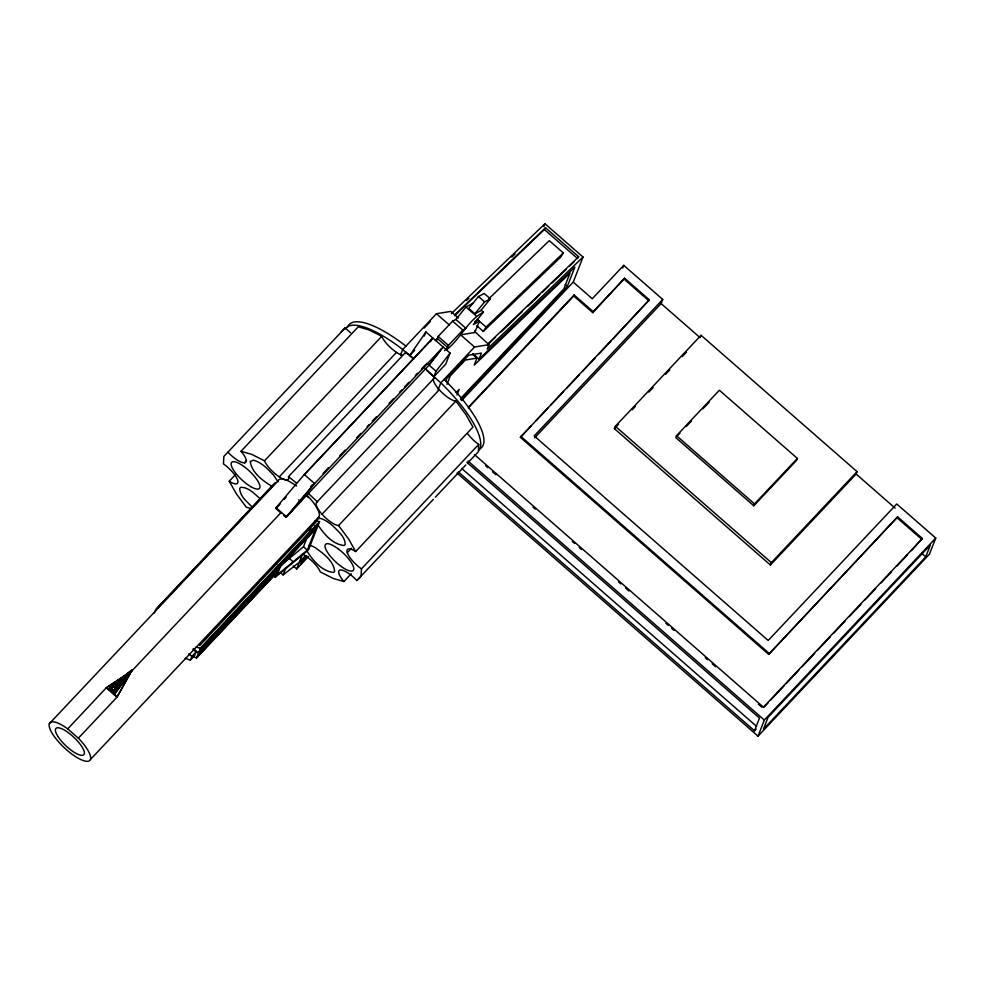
<?xml version="1.0" encoding="UTF-8"?>
<svg xmlns="http://www.w3.org/2000/svg" width="985" height="985" viewBox="0 0 985 985"><rect width="100%" height="100%" fill="white"/><g stroke="black" fill="none" stroke-linecap="round" stroke-linejoin="round"><path stroke-width="1.48" d="M451.315 313.661L544.939 223.743L583.034 257.048L487.206 349.084L488.954 344.651L475.029 331.846A6.846 2.081 43.3 0 0 474.721 330.898M316.616 521.434L316.714 519.526L319.756 518.307A19.047 5.799 43.3 0 1 333.225 526.199C338.126 531.284 345.169 536.788 345.218 544.434L344.147 545.505C332.425 544.373 323.388 533.562 317.49 524.082M467.616 433.695A16.499 5.024 43.3 0 0 476.346 442.647L478.71 444.383L361.458 568.862L361.064 576.36L356.878 580.547L354.711 578.318A16.499 5.024 43.3 0 0 340.514 569.995A16.499 5.024 43.3 0 0 342.103 579.279L343.937 581.519L351.263 573.738M478.71 444.383L478.316 451.881L467.85 462.728M78.369 738.171L116.969 697.195L131.731 670.884L106.454 687.604L67.756 728.888A27.432 8.348 43.3 0 0 51.232 731.646A27.432 8.348 43.3 0 0 84.845 761.023A27.432 8.348 43.3 0 0 78.369 738.171L67.756 728.888M106.454 687.604L109.113 689.931L110.246 687.493L132.138 669.738L116.969 697.195L106.355 687.912L131.621 671.191L280.897 512.729M117.08 696.887L114.42 694.573L115.393 691.987L132.138 669.738L109.507 688.786L114.826 693.428L132.138 669.738L122.435 679.699L121.192 678.616M118.237 683.184L118.656 682.026L116.008 685.178L114.063 690.83L117.843 685.548L117.683 681.189L113.213 686.964L112.598 686.422L114.629 684.575M112.167 691.101L112.733 689.66M154.46 612.879L155.889 609.247L275.049 482.736M185.18 658.275L190.364 660.172L191.816 656.441L196.015 651.984L192.986 649.349M196.015 651.984L194.55 655.714L190.364 660.172M192.641 656.49L196.557 657.918L200.386 648.142L319.546 521.644L315.225 520.659M281.476 513.407L275.775 508.432L276.059 507.718L304.279 474.536L432.871 338.027L430.31 341.758M283.754 515.401L286.032 517.384L314.535 483.487L304.279 474.536M300.745 501.599L429.054 365.127L443.115 346.979L314.547 483.635L286.733 516.472L300.745 501.599L298.664 499.789M301.508 500.528L286.032 517.384M276.416 572.925L278.053 568.751L199.167 652.501L197.529 656.663L276.416 572.925L274.495 571.238L272.389 573.479M272.931 575.412L275.16 577.358L279.026 567.495M280.787 572.888L283.101 574.908L285.859 567.877M280.159 565.993L303.478 546.786L307.295 537.034M293.234 565.944L296.707 568.973L302.58 553.964M307.32 550.147L315.508 529.253L280.503 566.412L277.13 575.018L307.32 550.147L303.478 546.786M316.431 527.381L317.786 523.909L201.605 647.256L200.25 650.716L316.431 527.381L314.51 525.694M319.546 521.644L308.477 549.913L275.16 577.358M400.526 355.129L402.717 349.515L436.441 313.723L450.822 311.408L458.32 317.958M424.289 336.082L425.902 331.945L450.083 353.073L445.749 364.105L433.856 376.726L436.023 371.222L450.083 353.073M436.589 340.527L438.19 336.439L452.595 321.135L455.833 319.435L465.942 307.024L473.194 303.22M455.833 319.435L466.04 328.411L462.839 330.086L448.434 345.39L446.833 349.478C460.734 338.778 467.74 320.174 483.438 312.171L481.16 310.176M438.054 389.888L440.824 382.82L474.536 347.028L488.954 344.651M445.639 381.293L446.734 378.499L468.688 355.191L481.419 353.086L479.055 359.131L472.812 353.677M446.956 384.347L450.256 375.925L465.215 360.054L476.937 358.109L474.191 365.115L570.019 273.091L563.789 288.974L460.475 398.666M456.978 395.01L459.182 389.395L456.141 392.621M543.831 226.587L544.939 223.743M460.561 399.738L567.311 286.413L574.883 267.107L479.055 359.131M461.583 400.612L573.233 282.092L583.034 257.048M573.726 296.005L574.132 294.971L593.179 311.629L592.773 312.664L573.726 296.005L468.38 407.839M911.42 550.664L922.354 538.463L897.655 516.866L768.682 654.385L520.375 437.34L649.337 299.822L624.638 278.226L593.179 311.629M622.68 268.031L623.739 265.347L662.733 299.44L661.107 303.589L534.658 437.833M592.773 312.664L624.638 278.226M613.101 338.889L649.337 299.822M614.406 428.672L615.342 426.271L701.049 335.282L857.061 471.643L856.125 474.044L770.418 565.033L614.406 428.672L618.58 424.227M701.049 335.282L700.113 337.683L661.107 303.589M676.51 435.727L675.772 437.611L753.784 505.798L796.631 460.303L797.37 458.419L719.37 390.232L676.51 435.727L754.51 503.914L753.784 505.798M770.418 565.033L771.353 562.632L857.061 471.643M768.682 654.385L897.655 516.866M458.419 471.975L754.51 730.796L759.484 718.09L466.865 462.31M457.065 473.071L758.031 736.152L764.335 720.06L935.75 538.081L896.744 503.988L768.189 640.472L534.178 435.924L662.733 299.44M925.728 556.894L930.369 545.025L768.054 717.339L763.412 729.208L925.728 556.894L921.751 553.422M935.75 538.081L929.446 554.173L758.031 736.152M475.029 331.846L479.363 321.406L477.085 319.423M117.141 682.236L116.956 682.667A10.798 1.194 -49.4 0 0 116.932 683.171M112.598 686.422L111.49 688.577L114.543 685.794M114.445 685.24L117.683 681.189L114.445 685.24L115.282 685.966L118.656 682.026M115.282 685.966L117.387 683.652M544.385 229.517L545.505 227.757L578.638 256.728L577.518 258.489L544.385 229.517L454.602 315.742M476.863 325.739L483.339 331.403L486.085 327.094L563.321 252.911L549.298 240.66L488.609 298.947M563.321 252.911L560.588 257.22L483.339 331.403M413.663 359.082L409.686 355.597L425.902 331.945M114.42 694.573L131.731 670.884L121.549 679.453M441.563 348.801L428.918 365.115L426.837 363.293M478.464 296.497L468.737 308.428L474.881 313.796L480.643 310.767L490.358 298.837L484.214 293.468L478.464 296.497L484.608 301.866L490.358 298.837M474.881 313.796L484.608 301.866M483.438 312.171L473.329 324.582L479.363 321.406M115.171 688.675L117.843 685.548M114.506 688.096L117.277 685.055M235.513 474.573L229.234 481.246L231.438 482.539A16.474 5.011 43.3 0 0 237.631 480.064A16.474 5.011 43.3 0 0 225.836 465.671L223.472 463.947L223.866 456.437L345.304 327.783L347.471 330A16.499 5.024 43.3 0 0 350.697 332.819M246.509 460.574L244.415 462.802A16.499 5.024 43.3 0 0 242.827 453.519L240.993 451.278L358.244 326.798L368.919 329.864L381.761 336.304L382.611 338.15A16.474 5.011 43.3 0 0 402.163 355.216M413.762 358.614L405.783 352.187L288.519 476.666L288.777 478.119A16.474 5.011 43.3 0 1 279.248 476.863A16.474 5.011 43.3 0 1 265.359 462.63L264.509 460.783L381.761 336.304M279.248 476.863L396.499 352.384M157.304 608.213L273.005 485.383M49.398 723.63L278.139 480.791A27.432 8.348 43.3 0 1 296.497 486.048M424.215 328.03L430.383 321.479M409.686 355.597L414.636 350.34M304.316 474.733L431.344 339.874M275.775 508.432L279.839 504.123M435.37 340.613L437.389 338.483L447.633 347.434L444.617 350.635M310.472 486.824L312.565 484.608M323.055 473.477L328.288 467.912M339.825 455.673L345.07 450.108M356.595 437.857L360.793 433.412M367.085 426.727L369.178 424.51M372.318 421.161L376.516 416.717M389.1 403.358L393.286 398.913M399.578 392.227L401.671 390.011M404.823 386.662L409.009 382.217M415.301 375.531L417.394 373.315M421.592 368.858L425.791 364.413M434.804 377.563L433.843 377.944A16.474 5.011 43.3 0 0 439.261 389.752A16.474 5.011 43.3 0 0 454.368 400.858L455.858 401.055L465.93 414.66L472.948 427.059L355.683 551.538L348.678 539.14L338.594 525.534L337.104 525.337A16.474 5.011 43.3 0 1 322.009 514.232A16.474 5.011 43.3 0 1 316.591 502.424L434.804 377.563L424.978 368.255M90.435 759.497L319.177 516.657M322.009 514.232L439.261 389.752M199.684 645.581L315.865 522.235M309.352 531.174L311.42 528.982M208.229 641.592L211.381 638.243M225.06 623.727L227.166 621.486M240.832 606.969L242.938 604.741M248.195 599.151L250.301 596.922M256.617 590.224L258.723 587.996M263.98 582.406L266.085 580.177M317.65 526.482L198.49 652.993L193.38 648.524M196.557 657.918L277.093 572.433M305.658 555.503L299.354 562.189L283.101 574.908M306.236 555.786L302.038 560.243L300.56 563.986L307.812 556.291M296.707 568.973L308.133 556.845M338.594 525.534L455.858 401.055M468.786 406.805L574.132 294.971M361.458 568.862L359.094 567.138A16.499 5.024 43.3 0 1 347.286 552.72L351.473 548.276M623.739 265.347L592.28 298.738L573.233 282.092M356.878 580.547L433.301 499.407M435.395 497.179L465.757 464.957M520.375 437.34L530.915 426.148M536.185 420.558L547.771 408.258M550.935 404.897L563.58 391.476M566.744 388.115L579.389 374.694M582.541 371.333L595.186 357.912M598.351 354.551L610.995 341.13M632.173 409.809L635.313 406.473M648.893 392.055L653.08 387.61M665.626 374.3L669.8 369.855M682.346 356.545L686.52 352.113M677.865 435.395L679.958 433.178M686.225 426.517L691.458 420.964M702.945 408.763L709.225 402.102M754.51 503.914L797.37 458.419M922.354 538.463L763.424 707.181L474.413 454.541M764.077 707.095L768.288 702.625M770.393 700.397L784.072 685.868M786.178 683.627L798.81 670.219M801.962 666.87L814.595 653.461M817.747 650.112L830.38 636.704M833.544 633.355L845.118 621.067M849.329 616.598L860.902 604.298M865.113 599.828L875.64 588.661M880.898 583.071L891.425 571.903M896.682 566.313L907.21 555.134M754.51 730.796L756.123 729.085M276.81 507.066L279.925 503.778M284.074 499.383L286.142 497.191M118.015 683.147L121.808 679.158M117.178 686.188L122.94 680.118L123.765 680.869M341.118 331.957L345.304 327.783M113.213 686.964L115.196 685.055M466.668 300.425L468.872 298.307M511.831 257.06L515.13 253.884M454.614 315.04L545.505 227.757M487.76 344.011L578.638 256.728M487.735 344.701L495.492 337.252M501.045 331.933L522.099 311.703M527.64 306.384L539.829 294.675M542.045 292.545L548.707 286.167M552.031 282.966L566.437 269.127M569.761 265.938L574.193 261.678M109.113 689.931L111.379 688.022M474.807 321.652L477.257 320.359M475.016 332.474L460.611 334.851L474.536 347.028M196.064 647.157L200.386 648.142M240.993 451.278L251.667 454.344L264.509 460.783M343.937 581.519L333.262 578.454L320.322 571.965L319.472 570.13A16.474 5.011 43.3 0 0 302.567 554.099M271.885 486.233C262.712 480.754 251.68 472.689 250.264 461.436L253.305 460.217A19.047 5.799 43.3 0 1 266.775 468.121L273.596 475.115L277.992 481.788M355.683 551.538L353.48 550.246A16.499 5.024 43.3 0 0 347.286 552.72M288.519 476.666L296.51 483.093M113.484 684.87L117.868 688.687M856.125 474.044L895.119 508.137M624.231 279.26L648.93 300.856M897.249 517.901L921.948 539.497M565.23 284.591L567.311 286.413M615.342 426.271L771.353 562.632M465.942 307.024L476.186 315.976M477.454 319.559L486.085 327.094M452.595 321.135L462.839 330.086M436.441 313.723L449.295 324.964M472.775 354.477L476.937 358.109M438.19 336.439L448.434 345.39M520.782 436.306L769.088 653.351M429.054 365.127L436.023 371.222M408.689 354.735L402.717 349.515A80.007 24.354 43.3 0 0 345.009 329.212M426.899 370.643L440.824 382.82A78.11 23.775 43.3 0 1 478.55 450.798M485.568 465.683L487.883 467.715M492.5 471.753L495.972 474.782M532.971 507.115L535.274 509.134M572.273 541.479L574.587 543.498M579.205 547.537L581.519 549.556M618.518 581.901L620.821 583.92M625.45 587.959L628.923 590.988M665.909 623.333L668.224 625.352M671.696 628.381L674.011 630.4M705.223 657.684L707.538 659.704M712.155 663.755L715.627 666.783M758.401 704.176L761.873 707.205M467.998 461.029L764.335 720.06M461.682 468.441L756.566 726.376M276.059 507.718L286.303 516.669M289.331 558.446L293.173 561.807M277.376 565.131L279.297 566.806M188.8 653.806L191.816 656.441M110.246 687.493L115.393 691.987M307.726 492.734L317.552 502.042M259.831 498.472C254.438 493.781 248.491 487.144 240.783 487.304L239.712 488.375C239.761 496.009 246.779 501.525 251.704 506.598M228.052 452.263L230.219 454.479A16.499 5.024 43.3 0 0 244.415 462.802M306.938 551.009C312.836 560.49 321.873 571.312 333.583 572.433L334.654 571.362C333.607 560.785 323.302 553.471 315.249 547.685A19.047 5.799 43.3 0 0 309.204 545.234M229.234 481.246L236.252 493.657L246.398 507.349L247.888 507.546A16.45 5.011 43.3 0 1 250.51 508.617M405.783 352.187L406.029 353.64M444.038 379.41A78.11 23.775 43.3 0 1 479.523 449.074M118.077 683.627A10.798 1.194 -49.4 0 0 122.091 680.992L120.97 680.032A10.798 1.194 -49.4 0 1 117.35 683.134M305.818 495.024A19.146 5.824 43.3 0 1 308.293 497.721M347.582 327.118A80.007 24.354 43.3 0 1 405.931 346.104M307.111 495.332A27.432 8.348 43.3 0 1 317.638 518.196M250.719 486.627L247.05 484.189A19.047 5.799 43.3 0 1 231.303 462.938A19.047 5.799 43.3 0 1 251.421 473.034L254.635 476.617A19.047 5.799 43.3 0 1 250.719 486.627M337.88 548.608L334.21 546.183A19.047 5.799 43.3 0 0 330.295 556.18L333.509 559.763A19.047 5.799 43.3 0 0 353.627 569.859A19.047 5.799 43.3 0 0 337.88 548.608M58.177 736.817A19.146 5.824 43.3 0 0 83.159 755.15A19.146 5.824 43.3 0 0 68.408 732.717A19.146 5.824 43.3 0 0 58.177 736.817"/></g></svg>
